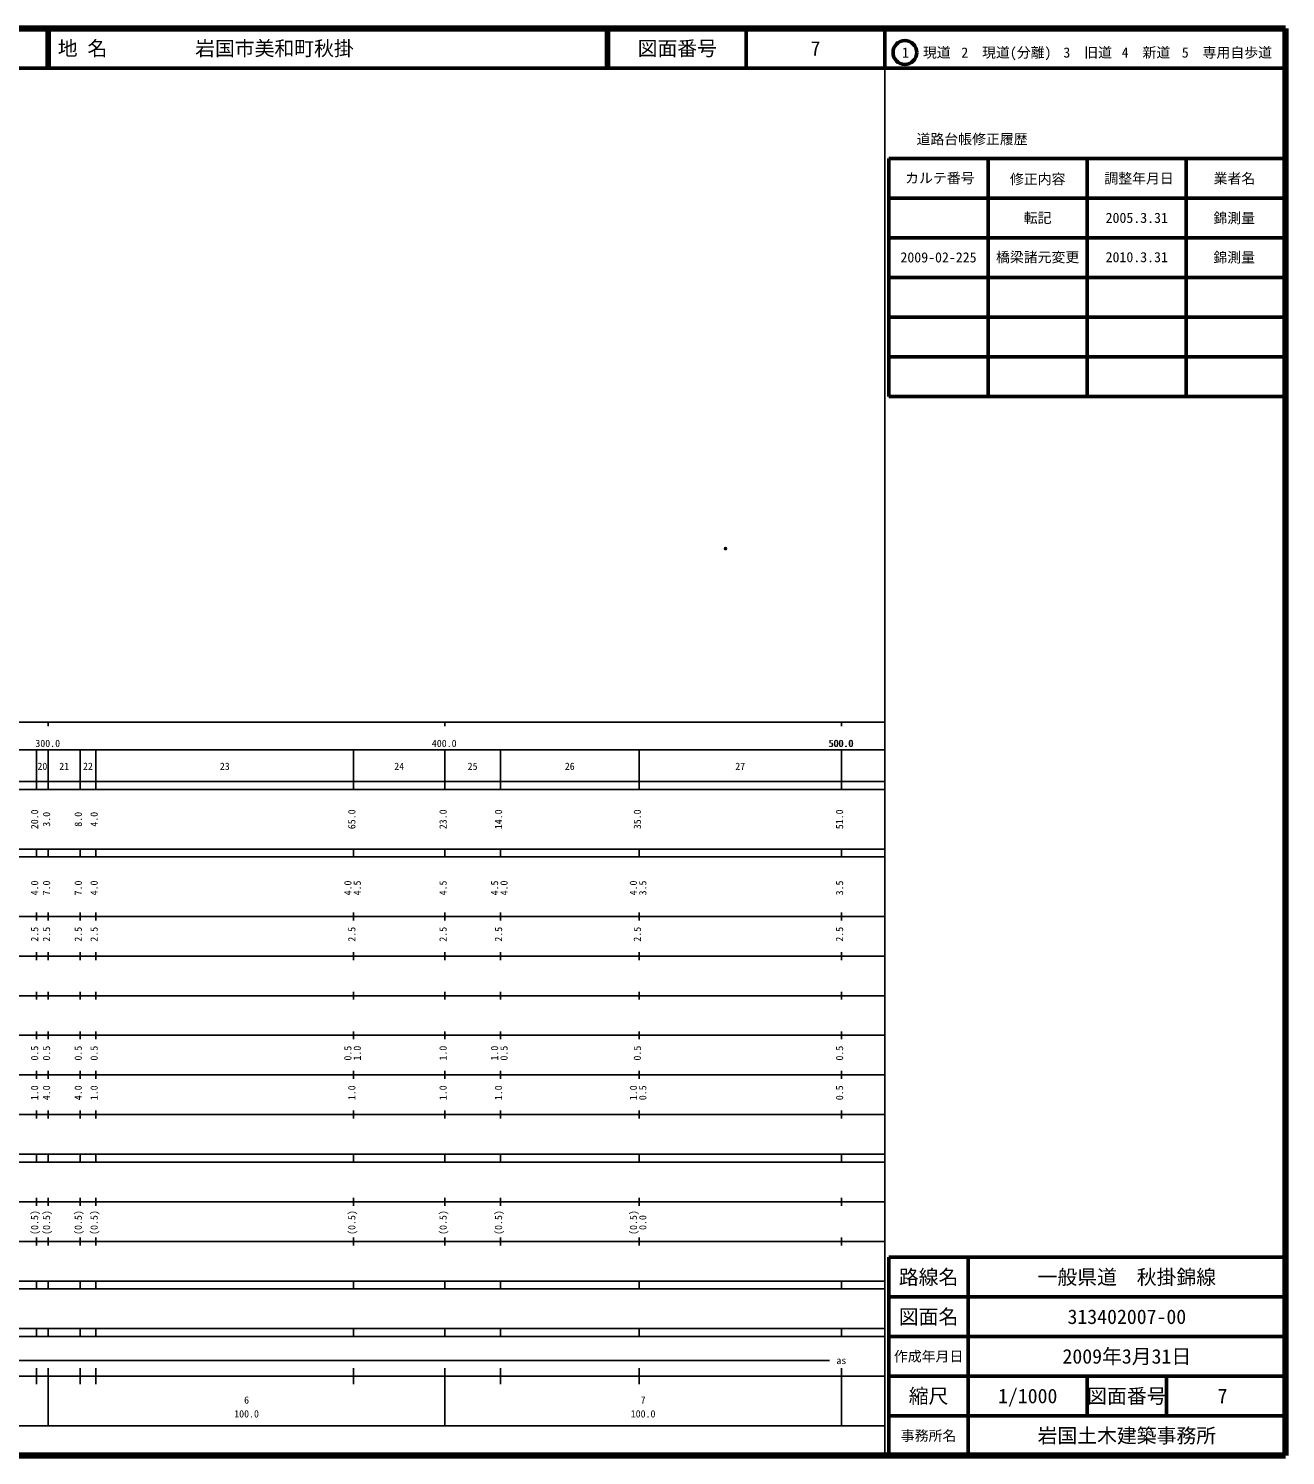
# Model space of a CAD drawing. Units: millimetres on the paper. Extents: x 40 to 680, y 20 to 380.
# Drawn here: x 363 to 680, y 20 to 380 of the extents above; entities that cross this region are included whole.
import ezdxf
from ezdxf.enums import TextEntityAlignment as Align

# ---------------------------------------------------------------- set-up
doc = ezdxf.new("R2010")
doc.units = ezdxf.units.MM
doc.header["$PDMODE"] = 32
doc.header["$PDSIZE"] = 0.5
doc.layers.add('M-OTRS', color=6, linetype='Continuous')
doc.layers.add('M-TTL-TXT', color=7, linetype='Continuous')
for name, color, linetype, lineweight in [('M-TTL', 2, 'Continuous', 140), ('M-TTL-BAND', 7, 'Continuous', 25), ('M-TTL-FRAM', 2, 'Continuous', 50), ('M-TTL-LINE', 7, 'Continuous', 50)]:
    doc.layers.add(name, color=color, linetype=linetype, lineweight=lineweight)
doc.styles.add('ＭＳ ゴシック', font='')
doc.styles.get('ＭＳ ゴシック').set_extended_font_data('MS Gothic')

msp = doc.modelspace()

# ---------------------------------------------------------------- linework, layer by layer
at = {"layer": 'M-OTRS'}
msp.add_point((538.789, 248.779), dxfattribs=at)
at = {"layer": 'M-TTL'}
for p, q in [((680, 380), (40, 380)), ((680, 20), (680, 380)), ((40, 20), (680, 20))]:
    msp.add_line(p, q, dxfattribs=at)
at = {"layer": 'M-TTL-BAND'}
for p, q in [((579, 20), (579, 370)), ((40, 205), (579, 205)), ((368, 205), (368, 204)), ((468, 205), (468, 204)), ((568, 205), (568, 204)), ((68, 198), (579, 198)), ((365, 188), (365, 198)), ((368, 188), (368, 198)), ((376, 188), (376, 198)), ((380, 188), (380, 198)), ((445, 188), (445, 198)), ((468, 188), (468, 198)), ((482, 188), (482, 198)), ((517, 188), (517, 198)), ((568, 188), (568, 198)), ((40, 190), (579, 190)), ((40, 188), (579, 188)), ((40, 173), (579, 173)), ((365, 171), (365, 173)), ((368, 171), (368, 173)), ((376, 171), (376, 173)), ((380, 171), (380, 173)), ((445, 171), (445, 173)), ((468, 171), (468, 173)), ((482, 171), (482, 173)), ((517, 171), (517, 173)), ((568, 171), (568, 173)), ((40, 171), (579, 171)), ((40, 156), (579, 156)), ((365, 155), (365, 157)), ((368, 155), (368, 157)), ((376, 155), (376, 157)), ((380, 155), (380, 157)), ((445, 155), (445, 157)), ((468, 155), (468, 157)), ((482, 155), (482, 157)), ((517, 155), (517, 157)), ((568, 155), (568, 157)), ((46, 146), (579, 146)), ((365, 145), (365, 147)), ((368, 145), (368, 147)), ((376, 145), (376, 147)), ((380, 145), (380, 147)), ((445, 145), (445, 147)), ((468, 145), (468, 147)), ((482, 145), (482, 147)), ((517, 145), (517, 147)), ((568, 145), (568, 147)), ((365, 135), (365, 137)), ((368, 135), (368, 137)), ((376, 135), (376, 137)), ((380, 135), (380, 137)), ((445, 135), (445, 137)), ((468, 135), (468, 137)), ((482, 135), (482, 137)), ((517, 135), (517, 137)), ((568, 135), (568, 137)), ((52, 136), (579, 136)), ((46, 126), (579, 126)), ((365, 125), (365, 127)), ((368, 125), (368, 127)), ((376, 125), (376, 127)), ((380, 125), (380, 127)), ((445, 125), (445, 127)), ((468, 125), (468, 127)), ((482, 125), (482, 127)), ((517, 125), (517, 127)), ((568, 125), (568, 127)), ((52, 116), (579, 116)), ((365, 115), (365, 117)), ((368, 115), (368, 117)), ((376, 115), (376, 117)), ((380, 115), (380, 117)), ((445, 115), (445, 117)), ((468, 115), (468, 117)), ((482, 115), (482, 117)), ((517, 115), (517, 117)), ((568, 115), (568, 117)), ((46, 106), (579, 106)), ((365, 105), (365, 107)), ((368, 105), (368, 107)), ((376, 105), (376, 107)), ((380, 105), (380, 107)), ((445, 105), (445, 107)), ((468, 105), (468, 107)), ((482, 105), (482, 107)), ((517, 105), (517, 107)), ((568, 105), (568, 107)), ((40, 96), (579, 96)), ((40, 94), (579, 94)), ((365, 94), (365, 96)), ((368, 94), (368, 96)), ((376, 94), (376, 96)), ((380, 94), (380, 96)), ((445, 94), (445, 96)), ((468, 94), (468, 96)), ((482, 94), (482, 96)), ((517, 94), (517, 96)), ((568, 94), (568, 96)), ((49, 84), (579, 84)), ((365, 83), (365, 85)), ((368, 83), (368, 85)), ((376, 83), (376, 85)), ((380, 83), (380, 85)), ((445, 83), (445, 85)), ((468, 83), (468, 85)), ((482, 83), (482, 85)), ((517, 83), (517, 85)), ((568, 83), (568, 85)), ((40, 74), (579, 74)), ((365, 73), (365, 75)), ((368, 73), (368, 75)), ((376, 73), (376, 75)), ((380, 73), (380, 75)), ((445, 73), (445, 75)), ((468, 73), (468, 75)), ((482, 73), (482, 75)), ((517, 73), (517, 75)), ((568, 73), (568, 75)), ((40, 64), (579, 64)), ((40, 62), (579, 62)), ((365, 62), (365, 64)), ((368, 62), (368, 64)), ((376, 62), (376, 64)), ((380, 62), (380, 64)), ((445, 62), (445, 64)), ((468, 62), (468, 64)), ((482, 62), (482, 64)), ((517, 62), (517, 64)), ((568, 62), (568, 64)), ((40, 52), (579, 52)), ((365, 50), (365, 52)), ((368, 50), (368, 52)), ((376, 50), (376, 52)), ((380, 50), (380, 52)), ((445, 50), (445, 52)), ((468, 50), (468, 52)), ((482, 50), (482, 52)), ((517, 50), (517, 52)), ((568, 50), (568, 52)), ((40, 50), (579, 50)), ((71, 44), (565, 44)), ((40, 40), (579, 40)), ((365, 38), (365, 42)), ((368, 27.5), (368, 42)), ((376, 38), (376, 42)), ((380, 38), (380, 42)), ((445, 38), (445, 42)), ((468, 27.5), (468, 42)), ((482, 38), (482, 42)), ((517, 38), (517, 42)), ((568, 27.5), (568, 42)), ((68, 27.5), (579, 27.5))]:
    msp.add_line(p, q, dxfattribs=at)
at = {"layer": 'M-TTL-FRAM'}
for p, q in [((580, 347.197), (580, 287.197)), ((580, 347.197), (680, 347.197)), ((580, 287.197), (680, 287.197)), ((680, 70), (580, 70)), ((580, 70), (580, 20))]:
    msp.add_line(p, q, dxfattribs=at)
at = {"layer": 'M-TTL-LINE'}
for p, q in [((367.75, 380), (367.75, 370)), ((368.25, 380), (368.25, 370)), ((508.747, 380), (508.747, 370)), ((509.247, 380), (509.247, 370)), ((543.997, 380), (543.997, 370)), ((579, 380), (579, 370)), ((40, 370), (680, 370)), ((605, 347.197), (605, 287.197)), ((630, 347.197), (630, 287.197)), ((655, 347.197), (655, 287.197)), ((580, 337.197), (680, 337.197)), ((580, 327.197), (680, 327.197)), ((580, 317.197), (680, 317.197)), ((580, 307.197), (680, 307.197)), ((580, 297.197), (680, 297.197)), ((600, 70), (600, 20)), ((680, 60), (580, 60)), ((680, 50), (580, 50)), ((680, 40), (580, 40)), ((630, 40), (630, 30)), ((650, 40), (650, 30)), ((680, 30), (580, 30))]:
    msp.add_line(p, q, dxfattribs=at)
msp.add_circle((584.031, 373.958), 3, dxfattribs=at)

# ---------------------------------------------------------------- texts
at = {"layer": 'M-TTL-BAND', "style": 'ＭＳ ゴシック'}
for s, p in [('300.0', (367.844, 198.195)), ('400.0', (467.844, 198.195)), ('500.0', (567.844, 198.195)), ('500.0', (568, 198.195)), ('20', (366.5, 192.405)), ('21', (372, 192.405)), ('22', (378, 192.405)), ('23', (412.5, 192.405)), ('24', (456.5, 192.405)), ('25', (475, 192.405)), ('26', (499.5, 192.405)), ('27', (542.5, 192.405)), ('as', (568, 42.5)), ('6', (418, 32.523)), ('7', (518, 32.523)), ('100.0', (418, 29.033)), ('100.0', (518, 29.033))]:
    msp.add_text(s, height=1.833, dxfattribs=at).set_placement(p, align=Align.BOTTOM_CENTER)
for s, p in [('20.0', (366, 180.5)), ('3.0', (369, 180.5)), ('8.0', (377, 180.5)), ('4.0', (381, 180.5)), ('65.0', (446, 180.5)), ('23.0', (469, 180.5)), ('14.0', (483, 180.5)), ('35.0', (518, 180.5)), ('51.0', (569, 180.5)), ('4.0', (366, 163.174)), ('7.0', (369, 163.174)), ('7.0', (377, 163.174)), ('4.0', (381, 163.174)), ('4.0', (445, 163.174)), ('4.5', (447.37, 163.174)), ('4.5', (469, 163.174)), ('4.5', (482, 163.174)), ('4.0', (484.37, 163.174)), ('4.0', (517, 163.174)), ('3.5', (519.37, 163.174)), ('3.5', (569, 163.174)), ('2.5', (366, 151.5)), ('2.5', (369, 151.5)), ('2.5', (377, 151.5)), ('2.5', (381, 151.5)), ('2.5', (446, 151.5)), ('2.5', (469, 151.5)), ('2.5', (483, 151.5)), ('2.5', (518, 151.5)), ('2.5', (569, 151.5)), ('0.5', (366, 121.5)), ('0.5', (369, 121.5)), ('0.5', (377, 121.5)), ('0.5', (381, 121.5)), ('0.5', (445, 121.5)), ('1.0', (447.37, 121.5)), ('1.0', (469, 121.5)), ('1.0', (482, 121.5)), ('0.5', (484.37, 121.5)), ('0.5', (518, 121.5)), ('0.5', (569, 121.5)), ('1.0', (366, 111.5)), ('4.0', (369, 111.5)), ('4.0', (377, 111.5)), ('1.0', (381, 111.5)), ('1.0', (446, 111.5)), ('1.0', (469, 111.5)), ('1.0', (483, 111.5)), ('1.0', (517, 111.5)), ('0.5', (519.37, 111.5)), ('0.5', (569, 111.5)), ('(0.5)', (366, 78.764)), ('(0.5)', (369, 78.764)), ('(0.5)', (377, 78.764)), ('(0.5)', (381, 78.764)), ('(0.5)', (446, 78.764)), ('(0.5)', (469, 78.764)), ('(0.5)', (483, 78.764)), ('(0.5)', (517, 78.764)), ('0.0', (519.37, 78.764))]:
    msp.add_text(s, height=1.833, rotation=90, dxfattribs=at).set_placement(p, align=Align.BOTTOM_CENTER)
at = {"layer": 'M-TTL-TXT', "style": 'ＭＳ ゴシック'}
for s, p in [('地 名', (370.38, 375)), ('岩国市美和町秋掛', (405.024, 375))]:
    msp.add_text(s, height=3.666, dxfattribs=at).set_placement(p, align=Align.MIDDLE_LEFT)
for s, height, p in [('図面番号', 3.666, (526.622, 375)), ('7', 3.666, (561.497, 375)), ('1\u3000現道', 2.566, (589.448, 373.958)), ('2\u3000現道(分離)', 2.566, (609.619, 373.958)), ('3\u3000旧道', 2.566, (630.121, 373.958)), ('4\u3000新道', 2.566, (644.824, 373.958)), ('5\u3000専用自歩道', 2.566, (665.228, 373.958)), ('道路台帳修正履歴', 2.566, (600.968, 352.113)), ('カルテ番号', 2.566, (592.839, 342.277)), ('修正内容', 2.566, (617.509, 342.023)), ('調整年月日', 2.566, (643.089, 342.197)), ('業者名', 2.566, (667.134, 342.197)), ('転記', 2.566, (617.5, 332.245)), ('2005.3.31', 2.566, (642.5, 332.245)), ('錦測量', 2.566, (667.077, 332.189)), ('2009-02-225', 2.566, (592.5, 322.271)), ('橋梁諸元変更', 2.566, (617.5, 322.328)), ('2010.3.31', 2.566, (642.5, 322.328)), ('錦測量', 2.566, (667.077, 322.271)), ('路線名', 3.666, (590, 65)), ('路線名', 3.666, (590, 65)), ('一般県道\u3000秋掛錦線', 3.666, (640, 65)), ('図面名', 3.666, (590, 55)), ('図面名', 3.666, (590, 55)), ('313402007-00', 3.666, (640, 55)), ('2009年3月31日', 3.666, (640, 45)), ('作成年月日', 2.566, (590, 45)), ('作成年月日', 2.566, (590, 45)), ('縮尺', 3.666, (590, 35)), ('縮尺', 3.666, (590, 35)), ('1/1000', 3.666, (615, 35)), ('図面番号', 3.666, (640, 35)), ('図面番号', 3.666, (640, 35)), ('7', 3.666, (664.125, 35)), ('事務所名', 2.566, (590, 25)), ('事務所名', 2.566, (590, 25)), ('岩国土木建築事務所', 3.666, (640, 25))]:
    msp.add_text(s, height=height, dxfattribs=at).set_placement(p, align=Align.MIDDLE_CENTER)

doc.saveas('drawing.dxf')
